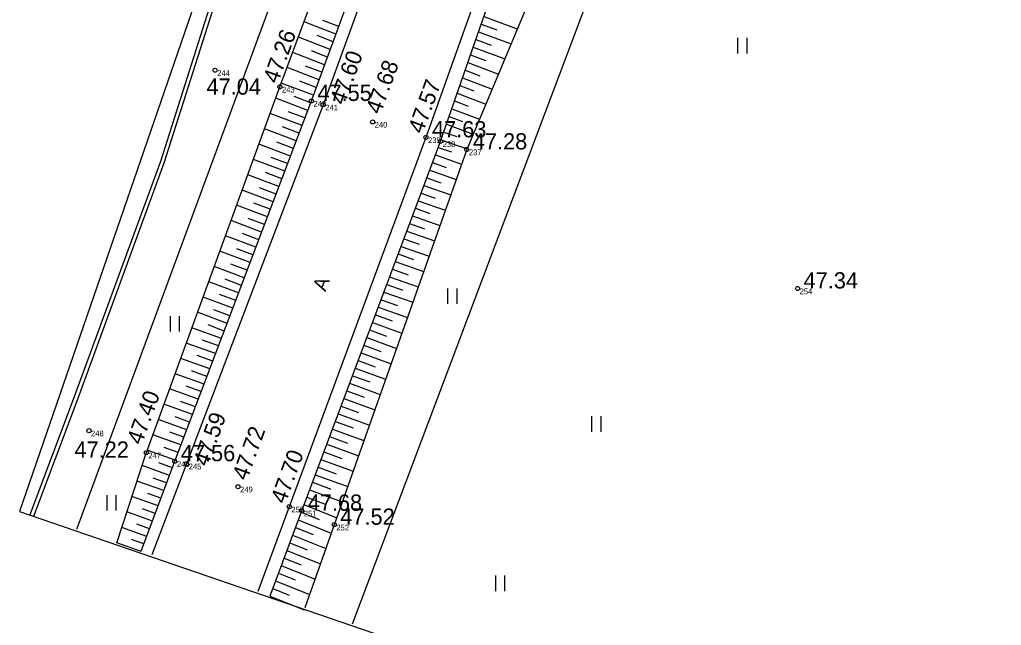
# Model space of a CAD drawing. Extents: x 624569 to 624989, y 6452503 to 6452800.
# Drawn here: x 624593.64 to 624641.92, y 6452549.39 to 6452579.16 of the extents above; entities that cross this region are included whole.
import ezdxf

# ---------------------------------------------------------------- set-up
doc = ezdxf.new("R2010")
doc.units = 0
for name, color, linetype in [('ELEKTER', 7, 'Continuous'), ('HALJASTUS', 7, 'Continuous'), ('HOONEDET', 7, 'Continuous'), ('KORGUS', 7, 'Continuous'), ('MOOTKORG', 7, 'Continuous'), ('MOOTMPUNKT', 7, 'Continuous'), ('MOOTNR', 7, 'Continuous'), ('MOOTPIIR', 7, 'Continuous'), ('PIIR', 7, 'Continuous'), ('RELJEEF', 7, 'Continuous'), ('TEE', 7, 'Continuous')]:
    doc.layers.add(name, color=color, linetype=linetype)

msp = doc.modelspace()

# ---------------------------------------------------------------- linework, layer by layer
at = {"layer": 'ELEKTER'}
msp.add_lwpolyline([(624594.33, 6452554.753), (624596.462, 6452560.415), (624600.75, 6452572.13), (624604.558, 6452584.123), (624608.723, 6452594.936), (624612.644, 6452604.46), (624616.419, 6452613.915), (624619.802, 6452624.082), (624623.814, 6452634.842), (624627.441, 6452645.371), (624631.484, 6452656.814), (624635.126, 6452666.234), (624639.125, 6452676.154), (624644.174, 6452680.164), (624647.666, 6452688.412), (624651.721, 6452699.864)], dxfattribs=at)
at = {"layer": 'HALJASTUS'}
for p, q in [((624628.947, 6452578.262), (624628.947, 6452577.5)), ((624629.402, 6452578.262), (624629.402, 6452577.5)), ((624614.686, 6452565.95), (624614.686, 6452565.189)), ((624615.141, 6452565.95), (624615.141, 6452565.189)), ((624601.037, 6452564.584), (624601.037, 6452563.823)), ((624601.492, 6452564.584), (624601.492, 6452563.823)), ((624621.769, 6452559.664), (624621.769, 6452558.903)), ((624622.224, 6452559.664), (624622.224, 6452558.903)), ((624597.918, 6452555.787), (624597.918, 6452555.026)), ((624598.373, 6452555.787), (624598.373, 6452555.026)), ((624617.038, 6452551.833), (624617.038, 6452551.072)), ((624617.493, 6452551.833), (624617.493, 6452551.072))]:
    msp.add_line(p, q, dxfattribs=at)
at = {"layer": 'HOONEDET'}
msp.add_lwpolyline([(624651.532, 6452699.928), (624647.479, 6452688.484), (624644.01, 6452680.289), (624638.959, 6452676.278), (624634.94, 6452666.307), (624631.296, 6452656.883), (624627.252, 6452645.437), (624623.626, 6452634.91), (624619.613, 6452624.149), (624616.231, 6452613.984), (624612.459, 6452604.535), (624608.537, 6452595.01), (624604.369, 6452584.189), (624600.561, 6452572.195), (624596.275, 6452560.485), (624594.141, 6452554.818)], dxfattribs=at)
at = {"layer": 'KORGUS'}
for centre in [(624603.248, 6452576.675), (624606.437, 6452575.856), (624608.566, 6452574.979), (624610.997, 6452574.134), (624613.621, 6452573.374), (624615.63, 6452572.778), (624631.9, 6452565.945), (624597.044, 6452558.958), (624599.863, 6452557.872), (624601.848, 6452557.331), (624604.375, 6452556.201), (624606.9, 6452555.221), (624609.111, 6452554.332)]:
    msp.add_circle(centre, 0.1, dxfattribs=at)
at = {"layer": 'MOOTMPUNKT'}
for centre in [(624607.985, 6452575.163), (624614.34, 6452573.178), (624601.268, 6452557.453), (624607.51, 6452555.019)]:
    msp.add_circle(centre, 0.1, dxfattribs=at)
at = {"layer": 'MOOTPIIR'}
msp.add_lwpolyline([(624593.637, 6452554.991), (624661.141, 6452531.81), (624826.075, 6452506.993), (624898.961, 6452745.014), (624879.243, 6452764.204), (624771.852, 6452790.612), (624678.193, 6452784.978), (624647.449, 6452702.118), (624646.206, 6452697.305), (624638.673, 6452676.606), (624606.041, 6452590.983)], close=True, dxfattribs=at)
at = {"layer": 'PIIR'}
for points in [[(624698.352, 6452786.191), (624658.536, 6452678.14), (624610, 6452549.448)], [(624596.456, 6452554.119), (624646.248, 6452688.933), (624681.263, 6452785.163)]]:
    msp.add_lwpolyline(points, dxfattribs=at)
at = {"layer": 'RELJEEF'}
for p, q in [((624614.344, 6452573.19), (624620.798, 6452591.81)), ((624609.192, 6452578.449), (624607.625, 6452579.049)), ((624609.33, 6452578.825), (624608.558, 6452579.12)), ((624616.469, 6452579.321), (624618.116, 6452578.702)), ((624616.207, 6452578.565), (624617.806, 6452577.964)), ((624616.338, 6452578.943), (624617.11, 6452578.653)), ((624608.916, 6452577.698), (624607.346, 6452578.299)), ((624609.054, 6452578.074), (624608.272, 6452578.373)), ((624616.076, 6452578.187), (624616.829, 6452577.904)), ((624608.64, 6452576.947), (624607.067, 6452577.549)), ((624608.778, 6452577.323), (624607.986, 6452577.626)), ((624615.945, 6452577.808), (624617.496, 6452577.226)), ((624615.814, 6452577.43), (624616.547, 6452577.155)), ((624608.364, 6452576.196), (624606.788, 6452576.8)), ((624608.502, 6452576.572), (624607.7, 6452576.879)), ((624615.552, 6452576.674), (624616.266, 6452576.406)), ((624615.683, 6452577.052), (624617.186, 6452576.488)), ((624608.228, 6452575.825), (624607.415, 6452576.131)), ((624615.421, 6452576.296), (624616.877, 6452575.75)), ((624608.09, 6452575.45), (624606.508, 6452576.045)), ((624615.29, 6452575.918), (624615.985, 6452575.657)), ((624607.81, 6452574.701), (624606.232, 6452575.294)), ((624607.951, 6452575.075), (624607.133, 6452575.383)), ((624615.028, 6452575.162), (624615.704, 6452574.908)), ((624615.159, 6452575.54), (624616.567, 6452575.011)), ((624614.897, 6452574.784), (624616.257, 6452574.273)), ((624607.526, 6452573.953), (624605.957, 6452574.543)), ((624607.668, 6452574.327), (624606.851, 6452574.634)), ((624614.766, 6452574.406), (624615.423, 6452574.159)), ((624607.242, 6452573.205), (624605.682, 6452573.792)), ((624607.384, 6452573.579), (624606.569, 6452573.885)), ((624614.635, 6452574.028), (624615.948, 6452573.535)), ((624614.368, 6452573.259), (624615.643, 6452572.809)), ((624614.499, 6452573.636), (624615.144, 6452573.409)), ((624606.959, 6452572.457), (624605.408, 6452573.04)), ((624607.1, 6452572.831), (624606.287, 6452573.137)), ((624614.229, 6452572.883), (624614.878, 6452572.655)), ((624606.675, 6452571.709), (624605.133, 6452572.289)), ((624606.817, 6452572.083), (624606.006, 6452572.388)), ((624614.088, 6452572.509), (624615.375, 6452572.056)), ((624613.807, 6452571.76), (624615.108, 6452571.301)), ((624613.947, 6452572.134), (624614.612, 6452571.9)), ((624606.391, 6452570.961), (624604.858, 6452571.537)), ((624606.533, 6452571.335), (624605.724, 6452571.639)), ((624613.666, 6452571.385), (624614.347, 6452571.146)), ((624606.249, 6452570.587), (624605.442, 6452570.89)), ((624613.525, 6452571.011), (624614.842, 6452570.547)), ((624606.107, 6452570.213), (624604.584, 6452570.786)), ((624613.384, 6452570.636), (624614.081, 6452570.391)), ((624605.824, 6452569.465), (624604.309, 6452570.035)), ((624605.966, 6452569.839), (624605.16, 6452570.142)), ((624613.102, 6452569.887), (624613.815, 6452569.636)), ((624613.243, 6452570.262), (624614.575, 6452569.793)), ((624605.682, 6452569.091), (624604.878, 6452569.393)), ((624612.962, 6452569.513), (624614.308, 6452569.039)), ((624605.54, 6452568.717), (624604.034, 6452569.283)), ((624612.821, 6452569.139), (624613.549, 6452568.882)), ((624605.256, 6452567.969), (624603.76, 6452568.532)), ((624605.398, 6452568.343), (624604.597, 6452568.644)), ((624612.539, 6452568.39), (624613.284, 6452568.127)), ((624612.68, 6452568.764), (624614.042, 6452568.284)), ((624605.114, 6452567.595), (624604.315, 6452567.896)), ((624612.398, 6452568.015), (624613.775, 6452567.53)), ((624604.973, 6452567.221), (624603.485, 6452567.78)), ((624612.257, 6452567.641), (624613.018, 6452567.373)), ((624604.689, 6452566.473), (624603.21, 6452567.029)), ((624604.831, 6452566.847), (624604.033, 6452567.147)), ((624612.116, 6452567.266), (624613.509, 6452566.776)), ((624611.835, 6452566.517), (624613.242, 6452566.021)), ((624611.976, 6452566.892), (624612.752, 6452566.618)), ((624604.405, 6452565.724), (624602.936, 6452566.278)), ((624604.547, 6452566.099), (624603.751, 6452566.398)), ((624611.694, 6452566.143), (624612.486, 6452565.864)), ((624604.121, 6452564.976), (624602.661, 6452565.526)), ((624604.263, 6452565.35), (624603.469, 6452565.649)), ((624611.553, 6452565.768), (624612.976, 6452565.267)), ((624611.271, 6452565.019), (624612.709, 6452564.513)), ((624611.412, 6452565.394), (624612.22, 6452565.109)), ((624603.838, 6452564.228), (624602.386, 6452564.775)), ((624603.98, 6452564.602), (624603.187, 6452564.901)), ((624611.134, 6452564.654), (624611.954, 6452564.355)), ((624603.696, 6452563.854), (624602.906, 6452564.152)), ((624610.993, 6452564.279), (624612.44, 6452563.752)), ((624603.559, 6452563.494), (624602.107, 6452564.012)), ((624610.852, 6452563.905), (624611.68, 6452563.603)), ((624603.276, 6452562.746), (624601.833, 6452563.261)), ((624603.417, 6452563.12), (624602.631, 6452563.401)), ((624610.571, 6452563.156), (624611.405, 6452562.852)), ((624610.711, 6452563.531), (624612.173, 6452562.997)), ((624603.134, 6452562.372), (624602.362, 6452562.647)), ((624610.43, 6452562.782), (624611.907, 6452562.243)), ((624602.992, 6452561.998), (624601.558, 6452562.509)), ((624610.289, 6452562.407), (624611.131, 6452562.1)), ((624602.708, 6452561.25), (624601.283, 6452561.758)), ((624602.85, 6452561.624), (624602.093, 6452561.894)), ((624610.007, 6452561.658), (624610.857, 6452561.349)), ((624610.148, 6452562.033), (624611.64, 6452561.489)), ((624602.566, 6452560.876), (624601.824, 6452561.14)), ((624609.866, 6452561.284), (624611.374, 6452560.734)), ((624602.424, 6452560.501), (624601.009, 6452561.006)), ((624609.726, 6452560.91), (624610.583, 6452560.597)), ((624602.14, 6452559.753), (624600.734, 6452560.255)), ((624602.282, 6452560.127), (624601.555, 6452560.387)), ((624609.585, 6452560.535), (624611.107, 6452559.98)), ((624609.303, 6452559.786), (624610.841, 6452559.226)), ((624609.444, 6452560.161), (624610.309, 6452559.845)), ((624601.857, 6452559.005), (624600.459, 6452559.504)), ((624601.999, 6452559.379), (624601.287, 6452559.633)), ((624609.162, 6452559.412), (624610.035, 6452559.094)), ((624601.573, 6452558.257), (624600.185, 6452558.752)), ((624601.715, 6452558.631), (624601.018, 6452558.88)), ((624609.021, 6452559.038), (624610.574, 6452558.472)), ((624608.74, 6452558.289), (624610.307, 6452557.717)), ((624608.881, 6452558.663), (624609.761, 6452558.342)), ((624598.416, 6452553.443), (624599.858, 6452557.856)), ((624601.289, 6452557.509), (624599.91, 6452558.001)), ((624601.431, 6452557.883), (624600.749, 6452558.126)), ((624608.599, 6452557.914), (624609.487, 6452557.591)), ((624601.149, 6452557.134), (624600.48, 6452557.373)), ((624608.458, 6452557.54), (624610.041, 6452556.963)), ((624601.009, 6452556.76), (624599.657, 6452557.242)), ((624608.177, 6452556.791), (624609.774, 6452556.209)), ((624608.317, 6452557.166), (624609.213, 6452556.839)), ((624600.728, 6452556.01), (624599.409, 6452556.481)), ((624600.868, 6452556.385), (624600.211, 6452556.619)), ((624608.036, 6452556.417), (624608.939, 6452556.087)), ((624600.588, 6452555.636), (624599.942, 6452555.866)), ((624607.895, 6452556.042), (624609.508, 6452555.454)), ((624600.448, 6452555.261), (624599.16, 6452555.72)), ((624607.764, 6452555.694), (624608.663, 6452555.337)), ((624600.168, 6452554.511), (624598.911, 6452554.96)), ((624600.308, 6452554.886), (624599.674, 6452555.112)), ((624607.482, 6452554.945), (624608.367, 6452554.593)), ((624607.623, 6452555.319), (624609.234, 6452554.679)), ((624607.342, 6452554.57), (624608.967, 6452553.925)), ((624599.887, 6452553.762), (624598.663, 6452554.199)), ((624600.027, 6452554.137), (624599.405, 6452554.359)), ((624607.203, 6452554.195), (624608.072, 6452553.85)), ((624599.607, 6452553.013), (624598.414, 6452553.438)), ((624599.747, 6452553.387), (624599.136, 6452553.605)), ((624606.923, 6452553.445), (624607.777, 6452553.106)), ((624607.063, 6452553.82), (624608.7, 6452553.17)), ((624606.783, 6452553.07), (624608.434, 6452552.415)), ((624606.643, 6452552.695), (624607.482, 6452552.363)), ((624606.503, 6452552.321), (624608.167, 6452551.66)), ((624606.224, 6452551.571), (624607.9, 6452550.905)), ((624606.364, 6452551.946), (624607.187, 6452551.619)), ((624606.084, 6452551.196), (624606.891, 6452550.875)), ((624605.944, 6452550.821), (624607.633, 6452550.15))]:
    msp.add_line(p, q, dxfattribs=at)
for points in [[(624692.352, 6452785.83), (624688.827, 6452775.851), (624681.892, 6452756.506), (624674.801, 6452736.879), (624668.569, 6452719.31), (624661.664, 6452698.553), (624660.361, 6452693.612), (624656.928, 6452684.021), (624655.904, 6452682.809), (624655.596, 6452680.693), (624653.52, 6452674.991), (624649.884, 6452664.964), (624643.282, 6452646.405), (624636.775, 6452628.05), (624623.147, 6452590.695), (624615.63, 6452572.778), (624607.669, 6452550.252)], [(624599.613, 6452553.03), (624601.268, 6452557.453), (624607.985, 6452575.163), (624614.856, 6452593.876), (624621.625, 6452612.459), (624628.553, 6452631.384), (624635.458, 6452649.936), (624641.851, 6452667.475)], [(624599.869, 6452557.888), (624606.437, 6452575.856), (624613.408, 6452594.587), (624620.357, 6452612.897), (624627.148, 6452631.809)], [(624605.953, 6452550.844), (624607.51, 6452555.019), (624614.335, 6452573.166)]]:
    msp.add_lwpolyline(points, dxfattribs=at)
for centre, start, end in [((624613.399, 6452573.518), 339.3876, 340.8847), ((624600.808, 6452557.545), 159.9203, 161.9062)]:
    msp.add_arc(centre, 1, start, end, dxfattribs=at)
at = {"layer": 'TEE'}
for points in [[(624691.287, 6452785.766), (624680.695, 6452756.969), (624673.395, 6452737.697), (624666.707, 6452719.694), (624659.354, 6452699.649), (624653.599, 6452683.455), (624646.851, 6452665.636), (624640.679, 6452647.545), (624633.9, 6452629.275), (624627.057, 6452610.504), (624620.271, 6452592.026), (624613.621, 6452573.374), (624605.356, 6452551.05)], [(624685.761, 6452785.433), (624676.015, 6452759.089), (624669.032, 6452739.793), (624662.36, 6452721.516), (624655.048, 6452701.379), (624648.841, 6452685.245), (624642.399, 6452667.314), (624635.788, 6452649.754), (624628.824, 6452631.26), (624622.073, 6452612.273), (624615.4, 6452593.762), (624608.566, 6452574.979), (624600.141, 6452552.848)]]:
    msp.add_lwpolyline(points, dxfattribs=at)

# ---------------------------------------------------------------- texts
at = {"layer": 'KORGUS'}
for s, p in [(' 47.26', (624606.233, 6452575.694)), (' 47.60', (624609.515, 6452574.65)), (' 47.68', (624611.284, 6452574.188)), (' 47.57', (624613.363, 6452573.229)), (' 47.40', (624599.537, 6452557.94)), (' 47.59', (624602.792, 6452556.876)), (' 47.72', (624604.717, 6452556.186)), (' 47.70', (624606.607, 6452555.035))]:
    msp.add_text(s, height=0.8, rotation=70, dxfattribs=at).set_placement(p)
for s, p in [(' 47.04', (624602.531, 6452575.472)), (' 47.28', (624615.63, 6452572.778)), (' 47.34', (624631.9, 6452565.945)), (' 47.22', (624596.037, 6452557.627)), (' 47.52', (624609.111, 6452554.332))]:
    msp.add_text(s, height=0.8, dxfattribs=at).set_placement(p)
at = {"layer": 'MOOTKORG'}
for s, p in [(' 47.55', (624607.985, 6452575.163)), (' 47.63', (624613.621, 6452573.374)), (' 47.56', (624601.268, 6452557.453)), (' 47.68', (624607.51, 6452555.019))]:
    msp.add_text(s, height=0.8, dxfattribs=at).set_placement(p)
at = {"layer": 'MOOTNR'}
for s, p in [(' 244', (624603.248, 6452576.395)), (' 243', (624606.437, 6452575.576)), (' 242', (624607.985, 6452574.883)), (' 241', (624608.566, 6452574.699)), (' 240', (624610.997, 6452573.854)), (' 239', (624613.621, 6452573.094)), (' 238', (624614.34, 6452572.898)), (' 237', (624615.63, 6452572.498)), (' 254', (624631.9, 6452565.665)), (' 248', (624597.044, 6452558.678)), (' 247', (624599.863, 6452557.592)), (' 246', (624601.268, 6452557.173)), (' 245', (624601.848, 6452557.051)), (' 249', (624604.375, 6452555.921)), (' 250', (624606.9, 6452554.941)), (' 251', (624607.51, 6452554.739)), (' 252', (624609.111, 6452554.052))]:
    msp.add_text(s, height=0.28, dxfattribs=at).set_placement(p)
at = {"layer": 'TEE'}
msp.add_text('A', height=0.7, rotation=69.1599, dxfattribs=at).set_placement((624608.679, 6452565.765))

doc.saveas('drawing.dxf')
